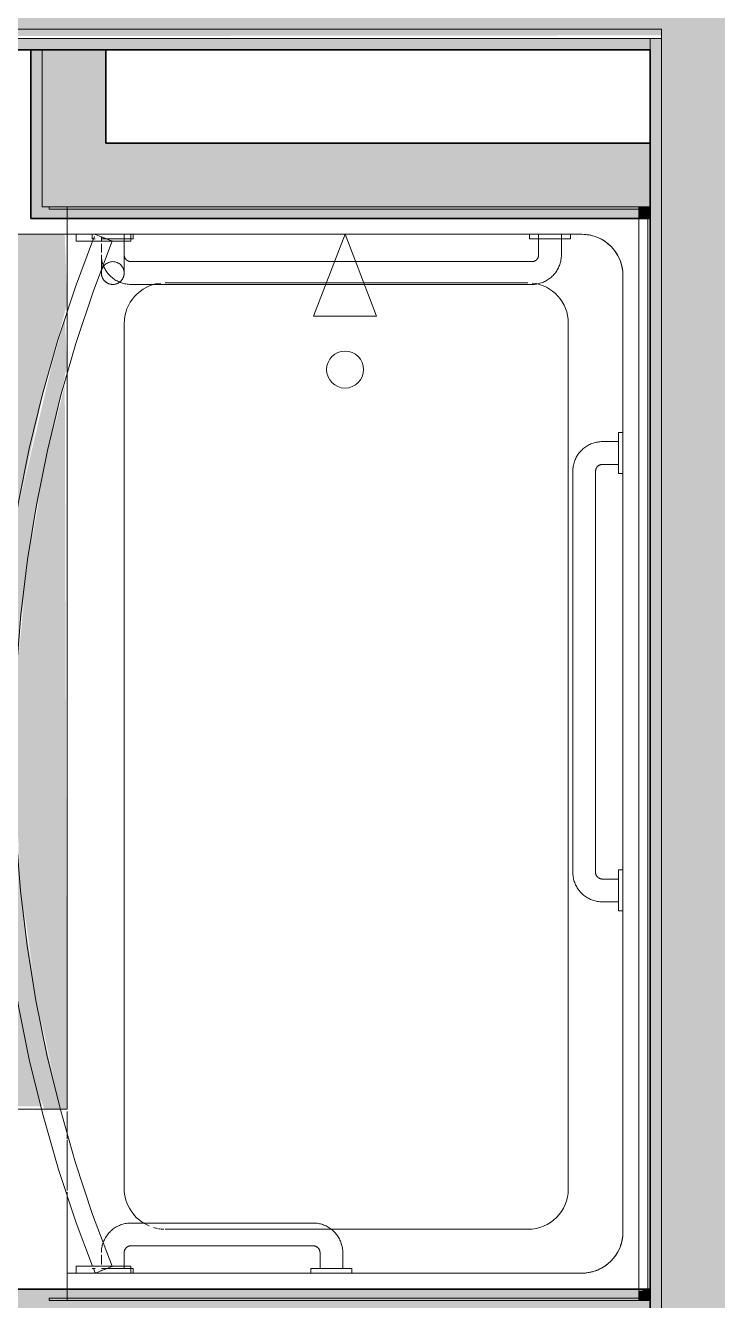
# Model space of a CAD drawing. Header units: inches. Extents: x 6 to 8416, y -388 to 6104.
# Drawn here: x 5345.9 to 5383.9, y 192.8 to 262.8 of the extents above; entities that cross this region are included whole.
import ezdxf

# ---------------------------------------------------------------- set-up
doc = ezdxf.new("R2010")
doc.units = ezdxf.units.IN
doc.header["$MEASUREMENT"] = 0
doc.linetypes.add('Dash 1_16_', pattern=[48, 24, -24])
doc.linetypes.add('Hidden 1_16_', pattern=[36, 24, -12])
for name, color, linetype, lineweight in [('A-GENM', 13, 'Continuous', 18), ('A-ROOM', 32, 'Continuous', 13), ('A-WALL', 113, 'Continuous', 25), ('A-WALL-PATT', 111, 'Continuous', 35), ('I-WALL', 2, 'Continuous', 25), ('P-SANR-FIXT', 6, 'Continuous', 18), ('Q-SPCQ', 91, 'Continuous', 18)]:
    doc.layers.add(name, color=color, linetype=linetype, lineweight=lineweight)

# ---------------------------------------------------------------- blocks, each defined once
blk = doc.blocks.new('GM BA Shower-Unit-Tub-Prefab-ICC ADA-AM - ICC Type B_ Option B Forward_ 60_W x 32_D-2224311-LEVEL 3 - PLAN Copy 1 Copy 1')
at = {"layer": 'A-GENM'}
for p, q in [((0, -32), (0.625, -32)), ((59.375, -32), (60, -32))]:
    blk.add_line(p, q, dxfattribs=at)
blk = doc.blocks.new('GM Clearance-Rect-AM - 30_ x 48_  - A117 2017 Existing _ Type B _ A117 2009 _ CBC-V1107-LEVEL 3 - PLAN Copy 1 Copy 1')
at = {"layer": 'A-GENM', "linetype": 'Hidden 1_16_', "lineweight": 9, "transparency": 33554560}
h = blk.add_hatch(color=256, dxfattribs=at)
h.paths.add_polyline_path([(-15, -48), (13.614, -47.841), (12.1, -40.908), (11.74, -38.29), (11.217, -32.454), (11.107, -27.456), (11.508, -20.747), (12.336, -14.859), (13.593, -9.14), (15, -3.771), (14.865, 0), (-15, 0), (-15, -38.29)])
h.paths.add_polyline_path([(14.706, -48), (15, -48), (14.865, -8.27), (13.713, -12.987), (12.752, -18.657), (12.22, -24.46), (12.131, -30.175), (12.478, -35.946), (13.367, -42.21), (14.504, -47.4), (14.667, -48)])
blk.add_hatch(color=256, dxfattribs=at).paths.add_polyline_path([(14.608, -48), (14.624, -47.841), (13.728, -44.092), (12.746, -38.29), (12.231, -32.814), (12.135, -26.714), (12.448, -21.317), (13.252, -15.39), (14.486, -9.664), (15, -7.149), (14.865, -4.705), (14.159, -7.141), (12.32, -14.947), (11.752, -18.608), (11.214, -24.639), (11.148, -30.645), (11.514, -36.311), (12.354, -42.232), (13.485, -47.308), (13.75, -48), (14.529, -48)])
at = {"layer": 'A-GENM', "linetype": 'Hidden 1_16_', "lineweight": 9}
for p, q in [((-15, -48), (-15, 0)), ((-15, 0), (15, 0)), ((15, 0), (-15, 0)), ((-15, 0), (-15, -48)), ((-15, -36.875), (-15, 0)), ((-15, 0), (15, 0)), ((15, 0), (15, -4.326)), ((15, -4.326), (15, 0)), ((15, 0), (15, -4.326)), ((15, -4.625), (15, -6.752)), ((15, -6.752), (15, -4.625)), ((15, -4.625), (15, -6.752)), ((15, -6.898), (15, -7.775)), ((15, -7.775), (15, -6.898)), ((15, -6.898), (15, -7.775)), ((15, -7.775), (15, -48)), ((15, -48), (15, -7.775)), ((15, -7.775), (15, -48)), ((-15, -39.203), (-15, -36.875)), ((-15, -41.375), (-15, -39.438)), ((-15, -43.875), (-15, -41.547)), ((-15, -48), (-15, -43.875)), ((13.652, -48), (-15, -48)), ((-15, -48), (13.652, -48)), ((13.652, -48), (-15, -48)), ((14.309, -48), (13.943, -48)), ((13.943, -48), (14.309, -48)), ((14.309, -48), (13.943, -48)), ((15, -48), (14.667, -48)), ((14.667, -48), (15, -48)), ((15, -48), (14.667, -48))]:
    blk.add_line(p, q, dxfattribs=at)
blk = doc.blocks.new('z Nested-Shower Surround-Tub-Prefab - Variable-V1109-LEVEL 3 - PLAN Copy 1 Copy 1')
at = {"layer": 'A-GENM'}
for p, q in [((60, 0), (0, 0)), ((0, 0), (0, -0.625)), ((0, -0.625), (0, 0)), ((0, 0), (0.625, 0)), ((0, -0.625), (0, -32)), ((0, -29.875), (0, -0.625)), ((0.625, 0), (59.375, 0)), ((59.471, 0), (60, 0)), ((60, -0.625), (60, 0)), ((60, 0), (60, -0.625)), ((60, -32), (60, -0.625)), ((60, -0.625), (60, -32)), ((56.25, -1.5), (3.75, -1.5)), ((3.75, -1.5), (56.25, -1.5)), ((56.25, -1.5), (3.75, -1.5)), ((1.5, -3.75), (1.5, -5.058)), ((1.5, -29.25), (1.5, -3.75)), ((1.5, -3.75), (1.5, -5.058)), ((58.5, -29.25), (58.5, -3.75)), ((58.5, -3.75), (58.5, -29.25)), ((58.5, -29.25), (58.5, -3.75)), ((53.877, -4.5), (6.371, -4.5)), ((1.5, -5.942), (1.5, -29.058)), ((1.5, -5.942), (1.5, -29.058)), ((4.159, -15.729), (4.159, -6.712)), ((56.089, -6.712), (56.089, -18.5)), ((4.159, -17.771), (4.159, -15.729)), ((4.159, -26.623), (4.159, -17.771)), ((56.089, -18.5), (56.089, -26.623)), ((1.5, -30.75), (1.5, -29.25)), ((53.839, -28.873), (6.409, -28.873)), ((58.5, -30.75), (58.5, -29.25)), ((58.5, -29.25), (58.5, -30.75)), ((58.5, -30.75), (58.5, -29.25)), ((0, -32), (0, -29.875)), ((1.5, -30), (1.5, -30.75)), ((1.5, -30), (1.5, -30.75)), ((1.5, -30.75), (1.5, -32)), ((1.5, -32), (1.5, -30.75)), ((1.5, -30.75), (1.5, -32)), ((58.5, -32), (58.5, -30.75)), ((58.5, -30.75), (58.5, -32)), ((58.5, -32), (58.5, -30.75)), ((0, -32), (1.5, -32)), ((0.379, -32), (0.125, -32)), ((0.625, -32), (0.426, -32)), ((1.5, -32), (0.625, -32)), ((1.5, -32), (5.826, -32)), ((6.125, -32), (8.252, -32)), ((8.398, -32), (9.275, -32)), ((9.275, -32), (49.5, -32)), ((49.631, -32), (50.725, -32)), ((50.725, -32), (51.148, -32)), ((51.2, -32), (53.966, -32)), ((54.047, -32), (58.5, -32)), ((58.5, -32), (60, -32)), ((59.375, -32), (58.5, -32)), ((59.875, -32), (59.471, -32))]:
    blk.add_line(p, q, dxfattribs=at)
at = {"layer": 'A-GENM', "lineweight": 9}
for p, q in [((60, 0), (0, 0)), ((0, 0), (0, -0.625)), ((0, -0.625), (0, 0)), ((0, 0), (0.625, 0)), ((0, -0.625), (0, -33)), ((0, -29.875), (0, -0.625)), ((0.125, -0.625), (0.125, -0.125)), ((0.125, -0.125), (59.875, -0.125)), ((0.125, -0.313), (0.125, -0.625)), ((0.125, -33), (0.125, -0.625)), ((0.125, -0.625), (0.125, -29.875)), ((0.622, -0.125), (0.426, -0.125)), ((59.376, -0.125), (0.622, -0.125)), ((0.625, 0), (59.375, 0)), ((59.471, 0), (60, 0)), ((59.688, -0.125), (59.471, -0.125)), ((59.875, -0.125), (59.875, -0.625)), ((59.875, -0.625), (59.875, -0.313)), ((59.875, -0.625), (59.875, -33)), ((59.875, -32), (59.875, -0.625)), ((60, -0.625), (60, 0)), ((60, 0), (60, -0.625)), ((60, -33), (60, -0.625)), ((60, -0.625), (60, -32)), ((0, -32), (0, -29.875)), ((0.125, -29.875), (0.125, -32)), ((0, -33), (0, -32)), ((0.125, -32), (0.125, -33)), ((59.875, -33), (59.875, -32)), ((60, -32), (60, -33)), ((0, -33), (0.125, -33)), ((0.125, -33), (0, -33)), ((59.875, -33), (60, -33)), ((60, -33), (59.875, -33))]:
    blk.add_line(p, q, dxfattribs=at)
at = {"layer": 'A-GENM'}
blk.add_circle((8.92, -16.75), 1.016, dxfattribs=at)
for centre, radius, start, end in [((3.75, -3.75), 2.25, 90, 180), ((3.75, -3.75), 2.25, 114.97132, 155.02868), ((3.75, -3.75), 2.25, 114.97132, 155.02868), ((3.75, -3.75), 2.25, 110.02868, 114.97132), ((3.75, -3.75), 2.25, 110.02868, 114.97132), ((3.75, -3.75), 2.25, 90, 110.02868), ((3.75, -3.75), 2.25, 90, 110.02868), ((56.25, -3.75), 2.25, 69.97132, 90), ((56.25, -3.75), 2.25, 0, 90), ((56.25, -3.75), 2.25, 69.97132, 90), ((56.25, -3.75), 2.25, 65.02868, 69.97132), ((56.25, -3.75), 2.25, 65.02868, 69.97132), ((56.25, -3.75), 2.25, 24.97132, 65.02868), ((56.25, -3.75), 2.25, 24.97132, 65.02868), ((3.75, -3.75), 2.25, 159.97132, 180), ((3.75, -3.75), 2.25, 159.97132, 180), ((3.75, -3.75), 2.25, 155.02868, 159.97132), ((3.75, -3.75), 2.25, 155.02868, 159.97132), ((56.25, -3.75), 2.25, 20.02868, 24.97132), ((56.25, -3.75), 2.25, 20.02868, 24.97132), ((56.25, -3.75), 2.25, 0, 20.02868), ((56.25, -3.75), 2.25, 0, 20.02868), ((6.371, -6.712), 2.212, 90, 173.90233), ((53.877, -6.712), 2.212, 0, 90), ((6.409, -26.623), 2.25, 186.2418, 270), ((53.839, -26.623), 2.25, 343.42574, 349.3325), ((53.839, -26.623), 2.25, 350.70084, 358.17134), ((53.839, -26.623), 2.25, 270, 336.98712)]:
    blk.add_arc(centre, radius, start, end, dxfattribs=at)
blk = doc.blocks.new('z Nested-Shower Grab Bars - Variable-V1110-LEVEL 3 - PLAN Copy 1 Copy 1')
at = {"layer": 'A-GENM', "linetype": 'Dash 1_16_', "lineweight": 9}
for p, q in [((10.875, 0), (10.875, -0.25)), ((13.125, 0), (10.875, 0)), ((13.125, 0), (10.875, 0)), ((10.875, 0), (10.875, -0.25)), ((13.125, 0), (10.875, 0)), ((13.125, 0), (10.875, 0)), ((10.875, -0.25), (11.687, -0.25)), ((10.875, -0.25), (11.687, -0.25)), ((10.875, -0.25), (11.687, -0.25)), ((10.875, -0.25), (13.125, -0.25)), ((11.375, -0.25), (11.375, -1.125)), ((11.688, -0.25), (11.375, -0.25)), ((11.688, -0.25), (11.375, -0.25)), ((11.375, -0.25), (11.375, -1.125)), ((12.625, -0.25), (11.375, -0.25)), ((11.688, -0.25), (11.375, -0.25)), ((12.313, -0.25), (11.688, -0.25)), ((11.838, -0.25), (11.688, -0.25)), ((12.313, -0.25), (11.688, -0.25)), ((12, -0.25), (11.838, -0.25)), ((12.162, -0.25), (12, -0.25)), ((12.313, -0.25), (12.162, -0.25)), ((12.313, -0.25), (13.125, -0.25)), ((12.313, -0.25), (13.125, -0.25)), ((12.625, -0.25), (12.313, -0.25)), ((12.625, -0.25), (12.313, -0.25)), ((12.313, -0.25), (13.125, -0.25)), ((12.625, -0.25), (12.313, -0.25)), ((12.625, -1.125), (12.625, -0.25)), ((12.625, -1.125), (12.625, -0.25)), ((13.125, -0.25), (13.125, 0)), ((13.125, -0.25), (13.125, 0)), ((34.875, 0), (34.875, -0.25)), ((37.125, 0), (34.875, 0)), ((37.125, 0), (34.875, 0)), ((34.875, 0), (34.875, -0.25)), ((37.125, 0), (34.875, 0)), ((37.125, 0), (34.875, 0)), ((34.875, -0.25), (35.687, -0.25)), ((34.875, -0.25), (35.687, -0.25)), ((34.875, -0.25), (35.687, -0.25)), ((34.875, -0.25), (37.125, -0.25)), ((35.375, -0.25), (35.375, -1.125)), ((35.688, -0.25), (35.375, -0.25)), ((35.688, -0.25), (35.375, -0.25)), ((35.375, -0.25), (35.375, -1.125)), ((35.688, -0.25), (35.375, -0.25)), ((36.625, -0.25), (35.375, -0.25)), ((35.838, -0.25), (35.688, -0.25)), ((36.313, -0.25), (35.688, -0.25)), ((36.313, -0.25), (35.688, -0.25)), ((36, -0.25), (35.838, -0.25)), ((36.162, -0.25), (36, -0.25)), ((36.313, -0.25), (36.162, -0.25)), ((36.313, -0.25), (37.125, -0.25)), ((36.313, -0.25), (37.125, -0.25)), ((36.625, -0.25), (36.313, -0.25)), ((36.625, -0.25), (36.313, -0.25)), ((36.313, -0.25), (37.125, -0.25)), ((36.625, -0.25), (36.313, -0.25)), ((36.625, -1.125), (36.625, -0.25)), ((36.625, -1.125), (36.625, -0.25)), ((37.125, -0.25), (37.125, 0)), ((37.125, -0.25), (37.125, 0)), ((35, -1.5), (13, -1.5)), ((35, -1.5), (13, -1.5)), ((13, -2.75), (35, -2.75)), ((13, -2.75), (35, -2.75)), ((0.25, -2.875), (0, -2.875)), ((0, -2.875), (0, -5.125)), ((0, -2.875), (0, -3.438)), ((1.125, -3.375), (0, -3.375)), ((0, -3.375), (0, -4.625)), ((0, -3.375), (0, -3.558)), ((0.25, -3.438), (0.25, -2.875)), ((0.25, -5.125), (0.25, -2.875)), ((0, -3.558), (0, -3.688)), ((0, -3.688), (0, -3.838)), ((0, -3.838), (0, -4)), ((0, -4), (0, -4.162)), ((0, -4.162), (0, -4.313)), ((0, -4.313), (0, -4.442)), ((0, -4.442), (0, -4.625)), ((0, -4.563), (0, -5.125)), ((0, -4.625), (1.125, -4.625)), ((0.25, -5.125), (0.25, -4.563)), ((0, -5.125), (0.25, -5.125)), ((1.5, -5), (1.5, -14.674)), ((2.75, -14.194), (2.75, -5)), ((1.5, -14.674), (1.5, -15.826)), ((2.75, -16.306), (2.75, -14.194)), ((56.75, -15.375), (55.875, -15.375)), ((57, -14.875), (56.75, -14.875)), ((56.75, -14.875), (56.75, -17.125)), ((56.75, -14.875), (56.75, -15.687)), ((56.75, -16.625), (56.75, -15.375)), ((56.75, -15.688), (56.75, -15.375)), ((57, -17.125), (57, -14.875)), ((57, -17.125), (57, -14.875)), ((1.5, -15.826), (1.5, -27)), ((56.75, -16.313), (56.75, -15.688)), ((2.75, -27), (2.75, -16.306)), ((55.875, -16.625), (56.75, -16.625)), ((56.75, -16.313), (56.75, -17.125)), ((56.75, -16.625), (56.75, -16.313)), ((54.25, -17), (54.25, -27)), ((55.5, -27), (55.5, -17)), ((56.75, -17.125), (57, -17.125)), ((0.25, -26.875), (0, -26.875)), ((0, -26.875), (0, -27.709)), ((0, -26.875), (0, -27.438)), ((0.25, -26.875), (0, -26.875)), ((0, -26.875), (0, -27.709)), ((0, -26.875), (0, -27.709)), ((0.25, -27.438), (0.25, -26.875)), ((0.25, -27.687), (0.25, -26.875)), ((0.25, -27.687), (0.25, -26.875)), ((0.25, -27.709), (0.25, -26.875)), ((57, -26.875), (56.75, -26.875)), ((56.75, -26.875), (56.75, -27.709)), ((56.75, -26.875), (56.75, -27.687)), ((57, -27.709), (57, -26.875)), ((57, -27.709), (57, -26.875)), ((1.125, -27.375), (0, -27.375)), ((0, -27.375), (0, -27.558)), ((0, -27.375), (0, -27.688)), ((0, -27.558), (0, -27.688)), ((0, -27.688), (0, -27.838)), ((0, -27.688), (0, -27.838)), ((0, -27.749), (0, -28)), ((0, -27.749), (0, -28)), ((0, -27.749), (0, -28)), ((0, -27.838), (0, -28.162)), ((0, -27.838), (0, -28)), ((1.125, -27.375), (0.25, -27.375)), ((0.25, -27.375), (0.25, -27.688)), ((0.25, -27.375), (0.25, -27.688)), ((0.25, -27.688), (0.25, -27.838)), ((0.25, -27.688), (0.25, -27.838)), ((0.25, -27.991), (0.25, -27.749)), ((0.25, -27.838), (0.25, -28)), ((0.25, -27.838), (0.25, -28)), ((56.75, -27.375), (55.875, -27.375)), ((56.75, -27.688), (56.75, -27.375)), ((56.75, -27.688), (56.75, -27.375)), ((56.75, -27.838), (56.75, -27.688)), ((56.75, -27.838), (56.75, -27.688)), ((56.75, -28), (56.75, -27.838)), ((56.75, -28), (56.75, -27.838)), ((57, -28), (57, -27.749)), ((57, -28), (57, -27.749)), ((0, -28), (0, -28.162)), ((0, -28.113), (0, -28.291)), ((0, -28.113), (0, -28.291)), ((0, -28.113), (0, -28.291)), ((0, -28.162), (0, -28.442)), ((0, -28.162), (0, -28.313)), ((0, -28.291), (0, -28.503)), ((0, -28.291), (0, -28.503)), ((0, -28.291), (0, -28.503)), ((0, -28.313), (0, -28.442)), ((0, -28.442), (0, -28.541)), ((0, -28.442), (0, -28.541)), ((0, -28.541), (0, -28.604)), ((0, -28.541), (0, -28.604)), ((0, -28.563), (0, -28.795)), ((0, -28.563), (0, -28.795)), ((0, -28.563), (0, -28.795)), ((0, -28.563), (0, -28.795)), ((0, -28.604), (0, -28.625)), ((0, -28.604), (0, -28.625)), ((0.154, -28.625), (0.375, -28.625)), ((0.25, -28), (0.25, -28.313)), ((0.25, -28), (0.25, -28.162)), ((0.25, -28.291), (0.25, -28.113)), ((0.25, -28.162), (0.25, -28.313)), ((0.25, -28.313), (0.25, -28.442)), ((0.25, -28.313), (0.25, -28.442)), ((0.25, -28.442), (0.25, -28.541)), ((0.25, -28.442), (0.25, -28.541)), ((0.25, -28.541), (0.25, -28.604)), ((0.25, -28.541), (0.25, -28.604)), ((0.25, -28.604), (0.25, -28.625)), ((0.25, -28.604), (0.25, -28.625)), ((0.515, -28.625), (1.004, -28.625)), ((0.515, -28.625), (1.004, -28.625)), ((1.295, -28.625), (1.255, -28.625)), ((1.384, -28.604), (1.448, -28.593)), ((1.448, -28.593), (1.511, -28.578)), ((1.487, -28.625), (1.45, -28.625)), ((1.596, -28.625), (1.561, -28.625)), ((1.631, -28.625), (1.596, -28.625)), ((1.972, -28.625), (1.95, -28.625)), ((1.993, -28.625), (1.972, -28.625)), ((2.012, -28.625), (1.993, -28.625)), ((2.03, -28.625), (2.012, -28.625)), ((2.046, -28.625), (2.03, -28.625)), ((2.061, -28.625), (2.046, -28.625)), ((55.472, -28.574), (55.535, -28.589)), ((55.728, -28.618), (55.792, -28.623)), ((55.998, -28.625), (56.516, -28.625)), ((56.75, -28.162), (56.75, -28)), ((56.75, -28.162), (56.75, -28)), ((56.75, -28.313), (56.75, -28.162)), ((56.75, -28.313), (56.75, -28.162)), ((56.75, -28.442), (56.75, -28.313)), ((56.75, -28.442), (56.75, -28.313)), ((56.75, -28.541), (56.75, -28.442)), ((56.75, -28.541), (56.75, -28.442)), ((56.75, -28.625), (56.75, -28.541)), ((56.75, -28.604), (56.75, -28.541)), ((56.75, -28.625), (56.75, -28.604)), ((57, -28.291), (57, -28.113)), ((57, -28.291), (57, -28.113)), ((57, -28.503), (57, -28.291)), ((57, -28.503), (57, -28.291)), ((57, -28.795), (57, -28.563)), ((57, -28.795), (57, -28.563)), ((0, -28.974), (0, -29.087)), ((0, -28.974), (0, -29.087)), ((0, -28.974), (0, -29.087)), ((0, -28.974), (0, -29.087)), ((0, -29.087), (0, -29.125)), ((0, -29.087), (0, -29.125)), ((0, -29.087), (0, -29.125)), ((0, -29.087), (0, -29.125)), ((0, -29.125), (0.245, -29.125)), ((0, -29.125), (0.245, -29.125)), ((0.25, -29.087), (0.25, -28.974)), ((0.25, -29.087), (0.25, -28.974)), ((0.25, -29.087), (0.25, -28.974)), ((0.25, -29.087), (0.25, -28.974)), ((0.25, -29.125), (0.25, -29.087)), ((0.25, -29.125), (0.25, -29.087)), ((0.25, -29.125), (0.25, -29.087)), ((0.25, -29.125), (0.25, -29.087)), ((56.75, -28.974), (56.75, -29.087)), ((56.75, -28.974), (56.75, -29.087)), ((56.75, -29.087), (56.75, -29.125)), ((56.75, -29.087), (56.75, -29.125)), ((57, -29.087), (57, -28.974)), ((57, -29.087), (57, -28.974)), ((57, -29.125), (57, -29.087)), ((57, -29.125), (57, -29.087))]:
    blk.add_line(p, q, dxfattribs=at)
at = {"layer": 'A-GENM', "linetype": 'Dash 1_16_', "lineweight": 9, "flags": 128}
for points in [[(11.375, -1.125), (11.376, -1.19), (11.38, -1.255), (11.387, -1.32), (11.396, -1.384), (11.407, -1.448), (11.422, -1.511), (11.438, -1.574), (11.457, -1.636), (11.479, -1.697), (11.503, -1.758), (11.53, -1.817), (11.559, -1.875), (11.59, -1.932), (11.623, -1.988), (11.659, -2.043), (11.697, -2.095), (11.736, -2.147), (11.778, -2.197), (11.822, -2.244), (11.868, -2.291), (11.915, -2.335), (11.965, -2.377), (12.016, -2.418), (12.068, -2.456), (12.122, -2.492), (12.177, -2.526), (12.234, -2.558), (12.292, -2.588), (12.351, -2.615), (12.411, -2.64), (12.472, -2.662), (12.534, -2.682), (12.597, -2.699), (12.66, -2.714), (12.724, -2.726), (12.788, -2.736), (12.853, -2.743), (12.917, -2.748), (12.982, -2.75), (13, -2.75)], [(11.375, -1.125), (11.376, -1.19), (11.38, -1.255), (11.387, -1.32), (11.396, -1.384), (11.407, -1.448), (11.422, -1.511), (11.438, -1.574), (11.457, -1.636), (11.479, -1.697), (11.503, -1.758), (11.53, -1.817), (11.559, -1.875), (11.59, -1.932), (11.623, -1.988), (11.659, -2.043), (11.697, -2.095), (11.736, -2.147), (11.778, -2.197), (11.822, -2.244), (11.868, -2.291), (11.915, -2.335), (11.965, -2.377), (12.016, -2.418), (12.068, -2.456), (12.122, -2.492), (12.177, -2.526), (12.234, -2.558), (12.292, -2.588), (12.351, -2.615), (12.411, -2.64), (12.472, -2.662), (12.534, -2.682), (12.597, -2.699), (12.66, -2.714), (12.724, -2.726), (12.788, -2.736), (12.853, -2.743), (12.917, -2.748), (12.982, -2.75), (13, -2.75)], [(13, -1.5), (12.985, -1.5), (12.97, -1.499), (12.955, -1.497), (12.94, -1.495), (12.925, -1.493), (12.911, -1.489), (12.896, -1.485), (12.882, -1.481), (12.868, -1.476), (12.854, -1.47), (12.84, -1.464), (12.827, -1.458), (12.814, -1.45), (12.801, -1.443), (12.788, -1.435), (12.776, -1.426), (12.764, -1.417), (12.753, -1.407), (12.742, -1.397), (12.731, -1.386), (12.721, -1.375), (12.711, -1.364), (12.702, -1.352), (12.693, -1.34), (12.684, -1.328), (12.677, -1.315), (12.669, -1.302), (12.662, -1.288), (12.656, -1.275), (12.65, -1.261), (12.645, -1.247), (12.641, -1.233), (12.637, -1.218), (12.633, -1.203), (12.63, -1.189), (12.628, -1.174), (12.627, -1.159), (12.625, -1.144), (12.625, -1.129), (12.625, -1.125)], [(13, -1.5), (12.985, -1.5), (12.97, -1.499), (12.955, -1.497), (12.94, -1.495), (12.925, -1.493), (12.911, -1.489), (12.896, -1.485), (12.882, -1.481), (12.868, -1.476), (12.854, -1.47), (12.84, -1.464), (12.827, -1.458), (12.814, -1.45), (12.801, -1.443), (12.788, -1.435), (12.776, -1.426), (12.764, -1.417), (12.753, -1.407), (12.742, -1.397), (12.731, -1.386), (12.721, -1.375), (12.711, -1.364), (12.702, -1.352), (12.693, -1.34), (12.684, -1.328), (12.677, -1.315), (12.669, -1.302), (12.662, -1.288), (12.656, -1.275), (12.65, -1.261), (12.645, -1.247), (12.641, -1.233), (12.637, -1.218), (12.633, -1.203), (12.63, -1.189), (12.628, -1.174), (12.627, -1.159), (12.625, -1.144), (12.625, -1.129), (12.625, -1.125)], [(35.375, -1.125), (35.375, -1.14), (35.374, -1.155), (35.372, -1.17), (35.37, -1.185), (35.368, -1.2), (35.364, -1.214), (35.36, -1.229), (35.356, -1.243), (35.351, -1.257), (35.345, -1.271), (35.339, -1.285), (35.333, -1.298), (35.325, -1.311), (35.318, -1.324), (35.31, -1.337), (35.301, -1.349), (35.292, -1.361), (35.282, -1.372), (35.272, -1.383), (35.261, -1.394), (35.25, -1.404), (35.239, -1.414), (35.227, -1.423), (35.215, -1.432), (35.203, -1.441), (35.19, -1.448), (35.177, -1.456), (35.163, -1.463), (35.15, -1.469), (35.136, -1.475), (35.122, -1.48), (35.108, -1.484), (35.093, -1.488), (35.078, -1.492), (35.064, -1.495), (35.049, -1.497), (35.034, -1.498), (35.019, -1.5), (35.004, -1.5), (35, -1.5)], [(35, -2.75), (35.065, -2.749), (35.13, -2.745), (35.195, -2.738), (35.259, -2.729), (35.323, -2.718), (35.386, -2.703), (35.449, -2.687), (35.511, -2.668), (35.572, -2.646), (35.633, -2.622), (35.692, -2.595), (35.75, -2.566), (35.807, -2.535), (35.863, -2.502), (35.918, -2.466), (35.97, -2.428), (36.022, -2.389), (36.072, -2.347), (36.119, -2.303), (36.166, -2.257), (36.21, -2.21), (36.252, -2.16), (36.293, -2.109), (36.331, -2.057), (36.367, -2.003), (36.401, -1.948), (36.433, -1.891), (36.463, -1.833), (36.49, -1.774), (36.515, -1.714), (36.537, -1.653), (36.557, -1.591), (36.574, -1.528), (36.589, -1.465), (36.601, -1.401), (36.611, -1.337), (36.618, -1.272), (36.623, -1.208), (36.625, -1.143), (36.625, -1.125)], [(35.375, -1.125), (35.375, -1.14), (35.374, -1.155), (35.372, -1.17), (35.37, -1.185), (35.368, -1.2), (35.364, -1.214), (35.36, -1.229), (35.356, -1.243), (35.351, -1.257), (35.345, -1.271), (35.339, -1.285), (35.333, -1.298), (35.325, -1.311), (35.318, -1.324), (35.31, -1.337), (35.301, -1.349), (35.292, -1.361), (35.282, -1.372), (35.272, -1.383), (35.261, -1.394), (35.25, -1.404), (35.239, -1.414), (35.227, -1.423), (35.215, -1.432), (35.203, -1.441), (35.19, -1.448), (35.177, -1.456), (35.163, -1.463), (35.15, -1.469), (35.136, -1.475), (35.122, -1.48), (35.108, -1.484), (35.093, -1.488), (35.078, -1.492), (35.064, -1.495), (35.049, -1.497), (35.034, -1.498), (35.019, -1.5), (35.004, -1.5), (35, -1.5)], [(35, -2.75), (35.065, -2.749), (35.13, -2.745), (35.195, -2.738), (35.259, -2.729), (35.323, -2.718), (35.386, -2.703), (35.449, -2.687), (35.511, -2.668), (35.572, -2.646), (35.633, -2.622), (35.692, -2.595), (35.75, -2.566), (35.807, -2.535), (35.863, -2.502), (35.918, -2.466), (35.97, -2.428), (36.022, -2.389), (36.072, -2.347), (36.119, -2.303), (36.166, -2.257), (36.21, -2.21), (36.252, -2.16), (36.293, -2.109), (36.331, -2.057), (36.367, -2.003), (36.401, -1.948), (36.433, -1.891), (36.463, -1.833), (36.49, -1.774), (36.515, -1.714), (36.537, -1.653), (36.557, -1.591), (36.574, -1.528), (36.589, -1.465), (36.601, -1.401), (36.611, -1.337), (36.618, -1.272), (36.623, -1.208), (36.625, -1.143), (36.625, -1.125)], [(2.75, -5), (2.749, -4.935), (2.745, -4.87), (2.738, -4.805), (2.729, -4.741), (2.718, -4.677), (2.703, -4.614), (2.687, -4.551), (2.668, -4.489), (2.646, -4.428), (2.622, -4.367), (2.595, -4.308), (2.566, -4.25), (2.535, -4.193), (2.502, -4.137), (2.466, -4.082), (2.428, -4.03), (2.389, -3.978), (2.347, -3.928), (2.303, -3.881), (2.257, -3.834), (2.21, -3.79), (2.16, -3.748), (2.109, -3.707), (2.057, -3.669), (2.003, -3.633), (1.948, -3.599), (1.891, -3.567), (1.833, -3.537), (1.774, -3.51), (1.714, -3.485), (1.653, -3.463), (1.591, -3.443), (1.528, -3.426), (1.465, -3.411), (1.401, -3.399), (1.337, -3.389), (1.272, -3.382), (1.208, -3.377), (1.143, -3.375), (1.125, -3.375)], [(1.125, -4.625), (1.14, -4.625), (1.155, -4.626), (1.17, -4.628), (1.185, -4.63), (1.2, -4.632), (1.214, -4.636), (1.229, -4.64), (1.243, -4.644), (1.257, -4.649), (1.271, -4.655), (1.285, -4.661), (1.298, -4.667), (1.311, -4.675), (1.324, -4.682), (1.337, -4.69), (1.349, -4.699), (1.361, -4.708), (1.372, -4.718), (1.383, -4.728), (1.394, -4.739), (1.404, -4.75), (1.414, -4.761), (1.423, -4.773), (1.432, -4.785), (1.441, -4.797), (1.448, -4.81), (1.456, -4.823), (1.463, -4.837), (1.469, -4.85), (1.475, -4.864), (1.48, -4.878), (1.484, -4.892), (1.488, -4.907), (1.492, -4.922), (1.495, -4.936), (1.497, -4.951), (1.498, -4.966), (1.5, -4.981), (1.5, -4.996), (1.5, -5)], [(55.875, -15.375), (55.81, -15.376), (55.745, -15.38), (55.68, -15.387), (55.616, -15.396), (55.552, -15.407), (55.489, -15.422), (55.426, -15.438), (55.364, -15.457), (55.303, -15.479), (55.242, -15.503), (55.183, -15.53), (55.125, -15.559), (55.068, -15.59), (55.012, -15.623), (54.957, -15.659), (54.905, -15.697), (54.853, -15.736), (54.803, -15.778), (54.756, -15.822), (54.709, -15.868), (54.665, -15.915), (54.623, -15.965), (54.582, -16.016), (54.544, -16.068), (54.508, -16.122), (54.474, -16.177), (54.442, -16.234), (54.412, -16.292), (54.385, -16.351), (54.36, -16.411), (54.338, -16.472), (54.318, -16.534), (54.301, -16.597), (54.286, -16.66), (54.274, -16.724), (54.264, -16.788), (54.257, -16.853), (54.252, -16.917), (54.25, -16.982), (54.25, -17)], [(55.5, -17), (55.5, -16.985), (55.501, -16.97), (55.503, -16.955), (55.505, -16.94), (55.507, -16.925), (55.511, -16.911), (55.515, -16.896), (55.519, -16.882), (55.524, -16.868), (55.53, -16.854), (55.536, -16.84), (55.542, -16.827), (55.55, -16.814), (55.557, -16.801), (55.565, -16.788), (55.574, -16.776), (55.583, -16.764), (55.593, -16.753), (55.603, -16.742), (55.614, -16.731), (55.625, -16.721), (55.636, -16.711), (55.648, -16.702), (55.66, -16.693), (55.672, -16.684), (55.685, -16.677), (55.698, -16.669), (55.712, -16.662), (55.725, -16.656), (55.739, -16.65), (55.753, -16.645), (55.767, -16.641), (55.782, -16.637), (55.797, -16.633), (55.811, -16.63), (55.826, -16.628), (55.841, -16.627), (55.856, -16.625), (55.871, -16.625), (55.875, -16.625)], [(1.5, -27), (1.5, -27.015), (1.499, -27.03), (1.497, -27.045), (1.495, -27.06), (1.493, -27.075), (1.489, -27.089), (1.485, -27.104), (1.481, -27.118), (1.476, -27.132), (1.47, -27.146), (1.464, -27.16), (1.458, -27.173), (1.45, -27.186), (1.443, -27.199), (1.435, -27.212), (1.426, -27.224), (1.417, -27.236), (1.407, -27.247), (1.397, -27.258), (1.386, -27.269), (1.375, -27.279), (1.364, -27.289), (1.352, -27.298), (1.34, -27.307), (1.328, -27.316), (1.315, -27.323), (1.302, -27.331), (1.288, -27.338), (1.275, -27.344), (1.261, -27.35), (1.247, -27.355), (1.233, -27.359), (1.218, -27.363), (1.203, -27.367), (1.189, -27.37), (1.174, -27.372), (1.159, -27.373), (1.144, -27.375), (1.129, -27.375), (1.125, -27.375)], [(2.64, -27.589), (2.662, -27.528), (2.682, -27.466), (2.699, -27.403), (2.714, -27.34), (2.726, -27.276), (2.736, -27.212), (2.743, -27.147), (2.748, -27.083), (2.75, -27.018), (2.75, -27)], [(54.25, -27), (54.251, -27.065), (54.255, -27.13), (54.262, -27.195), (54.271, -27.259), (54.282, -27.323), (54.297, -27.386), (54.313, -27.449), (54.332, -27.511), (54.354, -27.572), (54.378, -27.633), (54.405, -27.692), (54.434, -27.75), (54.465, -27.807), (54.498, -27.863), (54.534, -27.918), (54.572, -27.97), (54.611, -28.022), (54.653, -28.072), (54.697, -28.119), (54.743, -28.166), (54.79, -28.21), (54.84, -28.252), (54.891, -28.293), (54.943, -28.331), (54.997, -28.367), (55.052, -28.401), (55.109, -28.433), (55.167, -28.463), (55.226, -28.49), (55.286, -28.515)], [(55.875, -27.375), (55.86, -27.375), (55.845, -27.374), (55.83, -27.372), (55.815, -27.37), (55.8, -27.368), (55.786, -27.364), (55.771, -27.36), (55.757, -27.356), (55.743, -27.351), (55.729, -27.345), (55.715, -27.339), (55.702, -27.333), (55.689, -27.325), (55.676, -27.318), (55.663, -27.31), (55.651, -27.301), (55.639, -27.292), (55.628, -27.282), (55.617, -27.272), (55.606, -27.261), (55.596, -27.25), (55.586, -27.239), (55.577, -27.227), (55.568, -27.215), (55.559, -27.203), (55.552, -27.19), (55.544, -27.177), (55.537, -27.163), (55.531, -27.15), (55.525, -27.136), (55.52, -27.122), (55.516, -27.108), (55.512, -27.093), (55.508, -27.078), (55.505, -27.064), (55.503, -27.049), (55.502, -27.034), (55.5, -27.019), (55.5, -27.004), (55.5, -27)], [(1.125, -27.375), (1.165, -27.375), (1.205, -27.375), (1.245, -27.375), (1.284, -27.375), (1.324, -27.375), (1.363, -27.375), (1.401, -27.375), (1.44, -27.375), (1.477, -27.375), (1.514, -27.375), (1.551, -27.375), (1.587, -27.375), (1.622, -27.375), (1.656, -27.375), (1.69, -27.375), (1.722, -27.375), (1.754, -27.375), (1.784, -27.375), (1.814, -27.375), (1.842, -27.375), (1.87, -27.375), (1.896, -27.375), (1.921, -27.375), (1.944, -27.375), (1.966, -27.375)], [(1.511, -28.578), (1.574, -28.562), (1.636, -28.543), (1.697, -28.521), (1.758, -28.497), (1.817, -28.47), (1.875, -28.441), (1.932, -28.41), (1.988, -28.377), (2.043, -28.341), (2.095, -28.303), (2.147, -28.264), (2.197, -28.222), (2.244, -28.178), (2.291, -28.132), (2.335, -28.085), (2.377, -28.035), (2.418, -27.984), (2.456, -27.932), (2.492, -27.878), (2.526, -27.823), (2.558, -27.766), (2.588, -27.708), (2.615, -27.649), (2.64, -27.589)], [(1.966, -27.375), (1.987, -27.375), (2.007, -27.375), (2.025, -27.375), (2.042, -27.375), (2.057, -27.375), (2.071, -27.375), (2.083, -27.375), (2.094, -27.375), (2.103, -27.375), (2.11, -27.375), (2.116, -27.375), (2.121, -27.375), (2.124, -27.375), (2.125, -27.375)], [(2.125, -27.375), (2.15, -27.375), (2.175, -27.377), (2.2, -27.379), (2.225, -27.383), (2.249, -27.387), (2.274, -27.393), (2.298, -27.399), (2.322, -27.407), (2.345, -27.415), (2.368, -27.424), (2.391, -27.435), (2.414, -27.446), (2.436, -27.458), (2.457, -27.47), (2.478, -27.484), (2.498, -27.499), (2.518, -27.514), (2.537, -27.53), (2.556, -27.547), (2.573, -27.565), (2.59, -27.583), (2.607, -27.602), (2.622, -27.621), (2.637, -27.642), (2.651, -27.662), (2.664, -27.684), (2.676, -27.705), (2.688, -27.728), (2.698, -27.75), (2.708, -27.774), (2.716, -27.797), (2.724, -27.821), (2.73, -27.845), (2.736, -27.869), (2.741, -27.894), (2.745, -27.918), (2.747, -27.943), (2.749, -27.968), (2.75, -27.993), (2.75, -28.018), (2.749, -28.043), (2.746, -28.068), (2.743, -28.093), (2.739, -28.118), (2.734, -28.142), (2.727, -28.166), (2.72, -28.19), (2.712, -28.214), (2.703, -28.237), (2.693, -28.26), (2.682, -28.283), (2.671, -28.305), (2.658, -28.326), (2.645, -28.347), (2.63, -28.368), (2.615, -28.388), (2.599, -28.407), (2.583, -28.426), (2.565, -28.444), (2.547, -28.461), (2.528, -28.477), (2.509, -28.493), (2.489, -28.508), (2.468, -28.522), (2.447, -28.536), (2.426, -28.548), (2.403, -28.56), (2.381, -28.57), (2.358, -28.58), (2.334, -28.589), (2.311, -28.597), (2.287, -28.604), (2.262, -28.61), (2.238, -28.615), (2.213, -28.619), (2.188, -28.622), (2.163, -28.624), (2.138, -28.625), (2.125, -28.625)], [(1.125, -28.625), (1.19, -28.624), (1.255, -28.62), (1.32, -28.613), (1.384, -28.604)], [(1.255, -28.625), (1.216, -28.625), (1.176, -28.625), (1.136, -28.625), (1.125, -28.625)], [(1.45, -28.625), (1.412, -28.625), (1.373, -28.625), (1.334, -28.625), (1.295, -28.625)], [(1.561, -28.625), (1.524, -28.625), (1.487, -28.625)], [(1.95, -28.625), (1.927, -28.625), (1.903, -28.625), (1.877, -28.625), (1.85, -28.625), (1.822, -28.625), (1.792, -28.625), (1.762, -28.625), (1.731, -28.625), (1.699, -28.625), (1.665, -28.625), (1.631, -28.625)], [(2.125, -28.625), (2.124, -28.625), (2.122, -28.625), (2.118, -28.625), (2.112, -28.625), (2.105, -28.625), (2.096, -28.625), (2.086, -28.625), (2.074, -28.625), (2.061, -28.625)], [(55.286, -28.515), (55.347, -28.537), (55.409, -28.557), (55.472, -28.574)], [(55.535, -28.589), (55.599, -28.601), (55.663, -28.611), (55.728, -28.618)], [(55.792, -28.623), (55.857, -28.625), (55.875, -28.625)]]:
    blk.add_lwpolyline(points, dxfattribs=at)
at = {"layer": 'A-GENM', "linetype": 'Dash 1_16_', "lineweight": 9}
for start, end in [(90, 270), (270, 90)]:
    blk.add_arc((2.125, -28), 0.625, start, end, dxfattribs=at)
blk = doc.blocks.new('z Nested-Clearance-Shower-AM - Tub_Shower - ICC Type B - Option B_ Forward _ CBC 11A-V1111-LEVEL 3 - PLAN Copy 1 Copy 1')
at = {"layer": 'A-GENM', "linetype": 'Hidden 1_16_', "lineweight": 9}
for p, q in [((0, -30), (0, 0)), ((0, 0), (48, 0)), ((48, 0), (48, -30)), ((24, -19.75), (20.25, -23.5)), ((20.25, -23.5), (24, -19.75)), ((27.75, -23.5), (24, -19.75)), ((24, -19.75), (27.75, -23.5)), ((41.5, -21.25), (37.75, -25)), ((37.75, -25), (41.5, -21.25)), ((42.914, -22.664), (41.5, -21.25)), ((41.5, -21.25), (42.914, -22.664)), ((41.578, -24), (42.914, -22.664)), ((42.914, -22.664), (41.578, -24)), ((20.25, -23.5), (21.664, -24.914)), ((21.664, -24.914), (20.25, -23.5)), ((21.664, -24.914), (23, -23.578)), ((23, -23.578), (21.664, -24.914)), ((23, -23.578), (23, -29)), ((23, -29), (23, -23.578)), ((25, -29), (25, -23.578)), ((25, -23.578), (26.336, -24.914)), ((26.336, -24.914), (25, -23.578)), ((25, -23.578), (25, -29)), ((26.336, -24.914), (27.75, -23.5)), ((27.75, -23.5), (26.336, -24.914)), ((47, -24), (41.578, -24)), ((41.578, -24), (47, -24)), ((47, -26), (47, -24)), ((47, -24), (47, -26)), ((37.75, -25), (41.5, -28.75)), ((39.375, -26.625), (37.75, -25)), ((42.914, -27.336), (41.578, -26)), ((41.578, -26), (47, -26)), ((47, -26), (41.578, -26)), ((41.578, -26), (42.914, -27.336)), ((41.375, -28.625), (39.375, -26.625)), ((41.5, -28.75), (42.914, -27.336)), ((42.914, -27.336), (41.5, -28.75)), ((23, -29), (25, -29)), ((25, -29), (23, -29)), ((48, -30), (0, -30))]:
    blk.add_line(p, q, dxfattribs=at)
blk = doc.blocks.new('z Nested-Shower Fixtures - Variable-2223649-LEVEL 3 - PLAN Copy 1 Copy 1')
at = {"layer": 'P-SANR-FIXT'}
for p, q in [((4.5, 1.727), (0, 0)), ((4.5, -1.727), (4.5, 1.727)), ((0, 0), (4.5, -1.727))]:
    blk.add_line(p, q, dxfattribs=at)
blk = doc.blocks.new('z Nested-Shower Extra Gyp Layer - Variable-2223652-LEVEL 3 - PLAN Copy 1 Copy 1')
at = {"layer": 'A-GENM', "lineweight": 9}
for p, q in [((60, 0), (0, 0)), ((0, 0), (60, 0)), ((0, 0), (0, -0.625)), ((0, 0), (0, -0.625)), ((60, -0.625), (0, -0.625)), ((0, -0.625), (60, -0.625)), ((60, -0.625), (60, 0)), ((60, 0), (60, -0.625))]:
    blk.add_line(p, q, dxfattribs=at)
blk = doc.blocks.new('SE BA Shower Curtain Rod-AM - 1_ Dia__ 76_ AFF-V1073-LEVEL 3 - PLAN Copy 1 Copy 1')
at = {"layer": 'Q-SPCQ'}
for p, q in [((0.375, 1.5), (0, 1.5)), ((0, 1.5), (0, -1.5)), ((0, 1.5), (0, 0.75)), ((0.375, 0.75), (0.375, 1.5)), ((0.375, -1.5), (0.375, 1.5)), ((57, 1.5), (56.625, 1.5)), ((56.625, 1.5), (56.625, -1.5)), ((56.625, 1.5), (56.625, 0.75)), ((57, 0.75), (57, 1.5)), ((57, -1.5), (57, 1.5)), ((0, 0.75), (0, -0.75)), ((0.375, 0.391), (0.375, 0.75)), ((56.625, 0.75), (56.625, 0.391)), ((57, -0.75), (57, 0.75)), ((0.235, 0.12), (0.14, -0.12)), ((0.235, 0.12), (0.187, 0)), ((0.28, 0.232), (0.235, 0.12)), ((0.28, 0.232), (0.235, 0.12)), ((0.348, 0.402), (0.28, 0.232)), ((0.318, 0.328), (0.28, 0.232)), ((0.348, 0.402), (0.318, 0.328)), ((0.366, 0.449), (0.348, 0.402)), ((0.366, 0.449), (0.348, 0.402)), ((0.373, 0.464), (0.366, 0.449)), ((0.373, 0.464), (0.366, 0.449)), ((56.652, 0.402), (56.627, 0.464)), ((56.652, 0.402), (56.627, 0.464)), ((56.72, 0.232), (56.652, 0.402)), ((56.682, 0.328), (56.652, 0.402)), ((56.72, 0.232), (56.682, 0.328)), ((56.765, 0.12), (56.72, 0.232)), ((56.905, -0.232), (56.72, 0.232)), ((56.812, 0), (56.765, 0.12)), ((0.009, -0.449), (0.002, -0.464)), ((0.009, -0.449), (0.002, -0.464)), ((0.027, -0.402), (0.009, -0.449)), ((0.027, -0.402), (0.009, -0.449)), ((0.095, -0.232), (0.027, -0.402)), ((0.057, -0.328), (0.027, -0.402)), ((0.095, -0.232), (0.057, -0.328)), ((0.14, -0.12), (0.095, -0.232)), ((0.14, -0.12), (0.095, -0.232)), ((0.128, -0.512), (0.375, -0.604)), ((0.187, 0), (0.14, -0.12)), ((0.375, -0.75), (0.375, -0.521)), ((56.786, -0.544), (56.998, -0.464)), ((56.86, -0.12), (56.812, 0)), ((56.905, -0.232), (56.86, -0.12)), ((56.973, -0.402), (56.905, -0.232)), ((56.943, -0.328), (56.905, -0.232)), ((56.973, -0.402), (56.943, -0.328)), ((56.991, -0.449), (56.973, -0.402)), ((56.998, -0.464), (56.973, -0.402)), ((56.998, -0.464), (56.991, -0.449)), ((0, -0.75), (0, -1.5)), ((0.375, -1.5), (0.375, -0.75)), ((56.625, -0.75), (56.625, -1.5)), ((57, -1.5), (57, -0.75)), ((0, -1.5), (0.375, -1.5)), ((56.625, -1.5), (57, -1.5))]:
    blk.add_line(p, q, dxfattribs=at)
at = {"layer": 'Q-SPCQ', "flags": 128}
for points in [[(56.625, 0.464), (53.782, -0.604), (50.896, -1.558), (47.974, -2.395), (45.022, -3.115), (42.042, -3.716), (39.041, -4.198), (36.024, -4.56), (32.994, -4.8), (29.957, -4.919), (26.917, -4.916), (23.881, -4.792), (20.851, -4.547), (17.834, -4.181), (14.834, -3.694), (11.856, -3.088), (8.904, -2.363), (5.984, -1.52), (3.099, -0.562), (0.375, 0.464)], [(0.375, -0.604), (2.885, -1.547), (5.809, -2.513), (8.769, -3.362), (11.761, -4.091), (14.779, -4.7), (17.82, -5.189), (20.877, -5.555), (23.947, -5.798), (27.024, -5.919), (30.103, -5.916), (33.18, -5.791), (36.25, -5.542), (39.306, -5.171), (42.346, -4.678), (45.364, -4.063), (48.354, -3.329), (51.313, -2.475), (54.235, -1.504), (56.625, -0.605)]]:
    blk.add_lwpolyline(points, dxfattribs=at)

msp = doc.modelspace()

# ---------------------------------------------------------------- hatches: boundary and pattern name
at = {"layer": 'A-WALL-PATT'}
h = msp.add_hatch(color=10, dxfattribs=at)
h.paths.add_polyline_path([(5392.79033733, 262.06077679), (5393.41533733, 262.06077679), (5393.42419122, 262.56077679), (5392.79033733, 262.56077679)])
h.paths.add_polyline_path([(5219.58053685, 262.06077679), (5380.79033733, 262.22543581), (5380.79033733, 262.56077679), (5041.16533733, 262.56077679), (5041.16533733, 262.06077679), (5185.83803685, 262.06077679)])
h.paths.add_polyline_path([(5001.16533733, 262.06077679), (5005.16533733, 262.06077679), (5005.16533733, 262.56077679), (5000.54033733, 262.56077679), (5000.54033733, 262.06077679)])
h = msp.add_hatch(color=10, dxfattribs=at)
h.paths.add_polyline_path([(5253.32303685, 261.43577679), (5380.16533733, 261.43577679), (5380.16533733, 262.06077679), (5041.16533733, 262.06077679), (5041.16533733, 261.43577679), (5219.58053685, 261.43577679)])
h.paths.add_polyline_path([(5005.16533733, 261.43577679), (5005.16533733, 262.06077679), (5001.16533733, 262.06077679), (5001.16533733, 261.43577679)])
msp.add_hatch(color=10, dxfattribs=at).paths.add_polyline_path([(5380.16533733, 131.93577679), (5380.79033733, 131.93577679), (5380.79033733, 262.06077679), (5380.16533733, 262.06077679), (5380.16533733, 134.29406081)])
at = {"layer": 'A-WALL-PATT', "lineweight": 25, "transparency": 33554560}
for points in [[(5346.79033733, 252.18577679), (5346.79033733, 261.43577679), (5346.16533733, 261.43577679), (5346.16533733, 252.18577679)], [(5371.42178685, 252.18577679), (5379.54033733, 252.1988521), (5379.54033733, 252.81077679), (5346.79033733, 252.81077679), (5346.79033733, 252.18577679), (5354.55053685, 252.18577679)], [(5380.16533733, 252.18577679), (5380.16533733, 252.81077679), (5379.54033733, 252.81077679), (5379.54033733, 252.18577679)], [(5380.16533733, 192.81077679), (5380.16533733, 193.43577679), (5379.54033733, 193.33931081), (5379.54033733, 192.81077679)]]:
    msp.add_hatch(color=10, dxfattribs=at).paths.add_polyline_path(points)
h = msp.add_hatch(color=10, dxfattribs=at)
h.paths.add_polyline_path([(5320.80803685, 192.81077679), (5379.54033733, 192.81077679), (5379.54033733, 193.43577679), (5318.16533733, 193.43577679), (5318.16533733, 192.81077679)])
h.paths.add_polyline_path([(5278.16533733, 192.81077679), (5282.16533733, 192.81077679), (5282.16533733, 193.43577679), (5278.16533733, 193.33931081)])
at = {"layer": 'I-WALL'}
h = msp.add_hatch(color=10, dxfattribs=at)
h.paths.add_polyline_path([(5393.42419122, 262.56077679), (5393.42419122, 268.06077679), (5041.16533733, 268.06077679), (5041.16533733, 262.56077679), (5392.79033733, 262.56077679)])
h.paths.add_polyline_path([(5001.16533733, 262.56077679), (5005.16533733, 262.56077679), (5005.16533733, 268.06077679), (4999.91533733, 267.93577679), (4999.91533733, 262.56077679), (5000.54033733, 262.56077679)])
msp.add_hatch(color=10, dxfattribs=at).paths.add_polyline_path([(5382.79033733, 131.93577679), (5386.29033733, 131.93577679), (5386.29033733, 262.56077679), (5380.79033733, 262.56077679), (5380.79033733, 131.93577679), (5382.29033733, 131.93577679)])
at = {"layer": 'I-WALL', "transparency": 33554560}
for points in [[(5350.29033733, 252.81077679), (5350.29033733, 261.43577679), (5346.79033733, 261.43577679), (5346.79033733, 252.81077679)], [(5380.16533733, 252.81077679), (5380.16533733, 256.31077679), (5350.29033733, 256.31077679), (5350.29033733, 252.81077679), (5379.54033733, 252.81077679)]]:
    msp.add_hatch(color=10, dxfattribs=at).paths.add_polyline_path(points)
h = msp.add_hatch(color=10, dxfattribs=at)
h.paths.add_polyline_path([(5380.16533733, 189.31077679), (5380.16533733, 192.81077679), (5318.16533733, 192.81077679), (5318.16533733, 189.31077679), (5379.54033733, 189.31077679)])
h.paths.add_polyline_path([(5278.16533733, 189.31077679), (5282.16533733, 189.31077679), (5282.16533733, 192.81077679), (5277.54033733, 192.81077679), (5277.54033733, 189.31077679)])

# ---------------------------------------------------------------- linework, layer by layer
at = {"layer": 'A-ROOM', "lineweight": 9, "flags": 128}
msp.add_lwpolyline([(4848.54033733, -23.18922321), (5381.66533733, -23.18922321), (5381.66533733, 131.93577679), (5380.16533733, 131.93577679), (5380.16533733, 188.68577679), (5354.16533733, 188.68577679), (5354.16533733, 134.31077679), (5349.41533733, 134.31077679), (5349.41533733, 188.68577679), (5275.79033733, 188.68577679), (5275.79033733, 193.43577679), (5351.79033733, 193.43577679), (5380.16533733, 193.43577679), (5380.16533733, 261.43577679), (5001.16533733, 261.43577679)], dxfattribs=at)
at = {"layer": 'A-WALL', "lineweight": 9}
for p, q in [((5041.16533733, 262.56077679), (5380.79033733, 262.56077679)), ((5380.79033733, 262.56077679), (5380.79033733, 131.93577679)), ((5041.16533733, 262.06077679), (5380.79033733, 262.06077679)), ((5380.16533733, 261.43577679), (5380.16533733, 262.06077679)), ((5346.79033733, 252.81077679), (5346.79033733, 261.43577679)), ((5380.16533733, 252.81077679), (5346.79033733, 252.81077679))]:
    msp.add_line(p, q, dxfattribs=at)
at = {"layer": 'I-WALL', "lineweight": 35}
for p, q in [((5041.16533733, 261.43577679), (5380.16533733, 261.43577679)), ((5346.16533733, 261.43577679), (5346.16533733, 252.18577679)), ((5350.29033733, 256.31077679), (5350.29033733, 261.43577679)), ((5380.16533733, 131.93577679), (5380.16533733, 261.43577679)), ((5380.16533733, 256.31077679), (5350.29033733, 256.31077679)), ((5346.16533733, 252.18577679), (5380.16533733, 252.18577679)), ((5380.16533733, 193.43577679), (5318.16533733, 193.43577679))]:
    msp.add_line(p, q, dxfattribs=at)

# ---------------------------------------------------------------- block references
at = {"layer": 'A-GENM', "lineweight": 9, "rotation": 269.9999999999998}
msp.add_blockref('z Nested-Shower Surround-Tub-Prefab - Variable-V1109-LEVEL 3 - PLAN Copy 1 Copy 1', (5380.16533733, 252.81077679), dxfattribs=at)
at = {"layer": 'A-GENM', "rotation": 269.9999999999998}
for name in ['GM BA Shower-Unit-Tub-Prefab-ICC ADA-AM - ICC Type B_ Option B Forward_ 60_W x 32_D-2224311-LEVEL 3 - PLAN Copy 1 Copy 1', 'z Nested-Shower Extra Gyp Layer - Variable-2223652-LEVEL 3 - PLAN Copy 1 Copy 1']:
    msp.add_blockref(name, (5380.16533733, 252.81077679), dxfattribs=at)
at = {"layer": 'A-GENM', "linetype": 'Hidden 1_16_', "lineweight": 9}
msp.add_blockref('GM Clearance-Rect-AM - 30_ x 48_  - A117 2017 Existing _ Type B _ A117 2009 _ CBC-V1107-LEVEL 3 - PLAN Copy 1 Copy 1', (5333.16533733, 251.31077679), dxfattribs=at)
at = {"layer": 'A-GENM', "linetype": 'Hidden 1_16_', "lineweight": 9, "rotation": 269.9999999999998}
msp.add_blockref('z Nested-Clearance-Shower-AM - Tub_Shower - ICC Type B - Option B_ Forward _ CBC 11A-V1111-LEVEL 3 - PLAN Copy 1 Copy 1', (5348.16533733, 251.31077679), dxfattribs=at)
at = {"layer": 'A-GENM', "linetype": 'Dash 1_16_', "lineweight": 9, "rotation": 269.9999999999998}
msp.add_blockref('z Nested-Shower Grab Bars - Variable-V1110-LEVEL 3 - PLAN Copy 1 Copy 1', (5378.66533733, 251.31077679), dxfattribs=at)
at = {"layer": 'P-SANR-FIXT', "rotation": 269.9999999999998}
msp.add_blockref('z Nested-Shower Fixtures - Variable-2223649-LEVEL 3 - PLAN Copy 1 Copy 1', (5363.41533733, 251.31077679), dxfattribs=at)
at = {"layer": 'Q-SPCQ', "rotation": 269.9999999999998}
msp.add_blockref('SE BA Shower Curtain Rod-AM - 1_ Dia__ 76_ AFF-V1073-LEVEL 3 - PLAN Copy 1 Copy 1', (5350.16533733, 251.31077679), dxfattribs=at)

doc.saveas('drawing.dxf')
